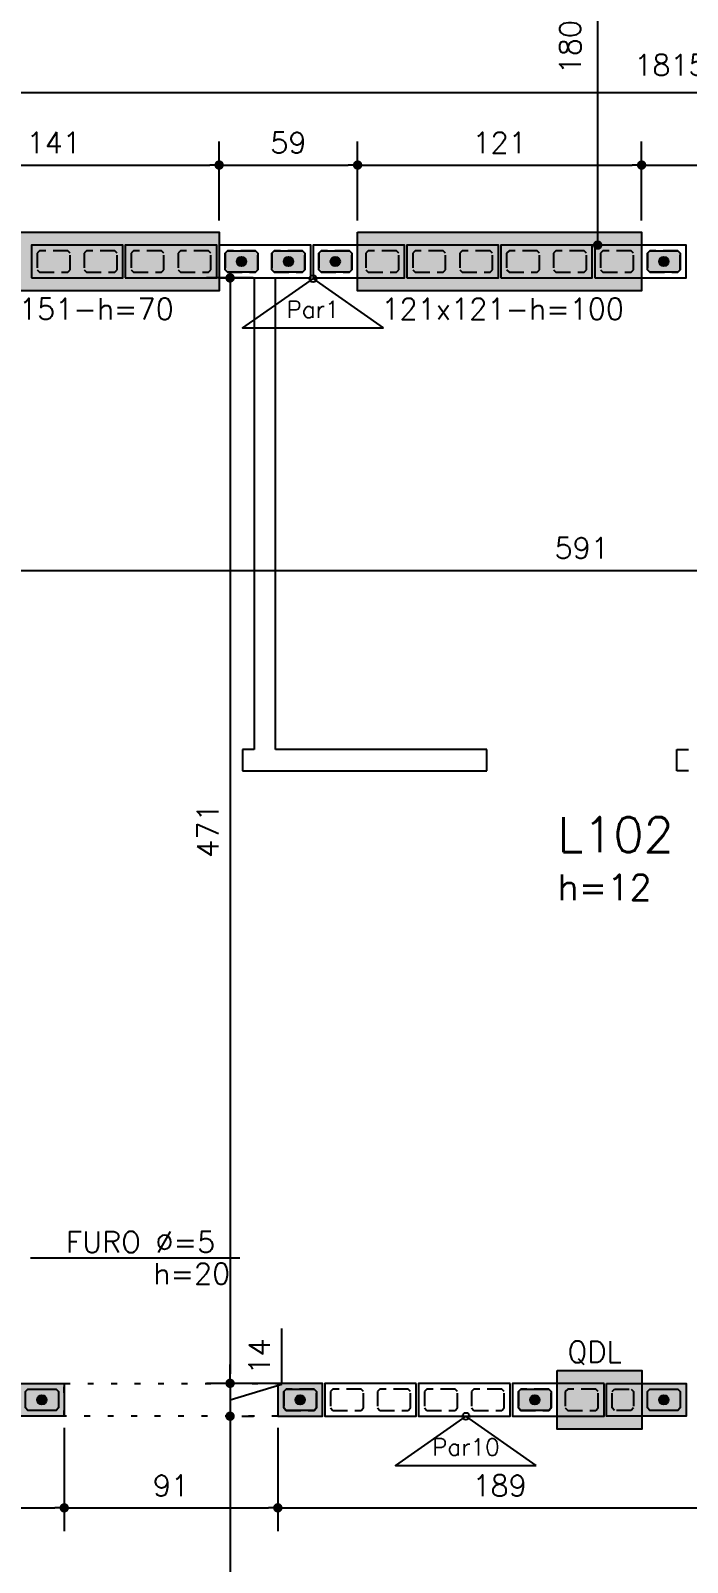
# Model space of a CAD drawing. Extents: x -14651 to 4579, y -10691 to -1290.
# Drawn here: x 1544 to 1824, y -9576 to -8923 of the extents above; entities that cross this region are included whole.
import ezdxf
from ezdxf.enums import TextEntityAlignment as Align

# ---------------------------------------------------------------- set-up
doc = ezdxf.new("R2010")
doc.units = 0
doc.header["$LTSCALE"] = 25
doc.linetypes.add('DASHED2', pattern=[0.375, 0.25, -0.125])
doc.linetypes.add('ESTILO_TQS_0002', pattern=[0.4, 0.1, -0.3])
for name, color, linetype in [('213', 252, 'Continuous'), ('241', 2, 'Continuous'), ('247', 50, 'Continuous'), ('248', 100, 'Continuous'), ('ABERTURAS', 53, 'Continuous'), ('ALVENARIA NÃO ESTRUTURAL', 242, 'Continuous'), ('Arranque', 14, 'Continuous'), ('COTA', 1, 'Continuous'), ('FERRO', 5, 'Continuous'), ('L-D', 2, 'Continuous'), ('L-N', 4, 'Continuous'), ('Linha_fina', 1, 'Continuous'), ('Pena_1', 1, 'Continuous'), ('Pena_2', 2, 'Continuous'), ('PORTA', 3, 'ESTILO_TQS_0002'), ('T1', 2, 'Continuous'), ('TJANELA', 2, 'Continuous')]:
    doc.layers.add(name, color=color, linetype=linetype)
doc.styles.add('COTA', font='romans.shx')
doc.styles.get("Standard").update_dxf_attribs({"font": 'romans.shx'})
doc.styles.add('Texto1', font='romans.shx', dxfattribs={"height": 9})
doc.dimstyles.new('forma', dxfattribs={"dimscale": 5, "dimtxt": 1.8, "dimasz": 0.8, "dimexe": 2, "dimexo": 1, "dimgap": 1, "dimtad": 1, "dimdec": 1, "dimzin": 9, "dimtxsty": 'COTA', "dimblk1": 'DOT', "dimblk2": 'DOT', "dimsah": 1, "dimcen": 0, "dimdle": 1, "dimclrd": 256, "dimclre": 256, "dimclrt": 2, "dimadec": 0, "dimazin": 0, "dimtfac": 1, "dimtdec": 0, "dimtmove": 0, "dimatfit": 3, "dimfxl": 1, "dimtolj": 1, "dimtzin": 0, "dimarcsym": 0})

# ---------------------------------------------------------------- blocks, each defined once
blk = doc.blocks.new('P4015', base_point=(5842102.11612, -8124149.02973))
blk.add_lwpolyline([(5842082.61612, -8124156.02973), (5842121.61612, -8124156.02973), (5842121.61612, -8124142.02973), (5842082.61612, -8124142.02973), (5842082.61612, -8124156.02973)])
at = {"color": 1, "linetype": 'DASHED2'}
for points in [[(5842085.11612, -8124152.52973), (5842086.11612, -8124153.52973), (5842098.11612, -8124153.52973), (5842099.11612, -8124152.52973), (5842099.11612, -8124145.52973), (5842098.11612, -8124144.52973), (5842086.11612, -8124144.52973), (5842085.11612, -8124145.52973), (5842085.11612, -8124152.52973)], [(5842105.11612, -8124152.52973), (5842106.11612, -8124153.52973), (5842118.11612, -8124153.52973), (5842119.11612, -8124152.52973), (5842119.11612, -8124145.52973), (5842118.11612, -8124144.52973), (5842106.11612, -8124144.52973), (5842105.11612, -8124145.52973), (5842105.11612, -8124152.52973)]]:
    blk.add_lwpolyline(points, dxfattribs=at)
blk = doc.blocks.new('P3515')
at = {"layer": '248'}
h = blk.add_hatch(color=100, dxfattribs=at)
h.paths.add_polyline_path([(17, 7), (-17, 7), (-17, -7), (17, -7)])
h.paths.add_polyline_path([(-5.5, -3.5), (-6.5, -4.5), (-13.5, -4.5), (-14.5, -3.5), (-14.5, 3.5), (-13.5, 4.5), (-6.5, 4.5), (-5.5, 3.5)], flags=16)
h.paths.add_polyline_path([(0.5, 3.5), (1.5, 4.5), (13.5, 4.5), (14.5, 3.5), (14.5, -3.5), (13.5, -4.5), (1.5, -4.5), (0.5, -3.5)], flags=16)
blk.add_lwpolyline([(-17, -7), (17, -7), (17, 7), (-17, 7), (-17, -7)])
at = {"color": 1, "linetype": 'DASHED2'}
for points in [[(-14.5, -3.5), (-13.5, -4.5), (-6.5, -4.5), (-5.5, -3.5), (-5.5, 3.5), (-6.5, 4.5), (-13.5, 4.5), (-14.5, 3.5), (-14.5, -3.5)], [(0.5, -3.5), (1.5, -4.5), (13.5, -4.5), (14.5, -3.5), (14.5, 3.5), (13.5, 4.5), (1.5, 4.5), (0.5, 3.5), (0.5, -3.5)]]:
    blk.add_lwpolyline(points, dxfattribs=at)
blk = doc.blocks.new('P2015')
at = {"layer": '247'}
h = blk.add_hatch(color=50, dxfattribs=at)
h.paths.add_polyline_path([(9.5, 7), (-9.5, 7), (-9.5, -7), (9.5, -7)])
h.paths.add_polyline_path([(6, -4.5), (-6, -4.5), (-7, -3.5), (-7, 3.5), (-6, 4.5), (6, 4.5), (7, 3.5), (7, -3.5)], flags=16)
blk.add_lwpolyline([(-9.5, -7), (9.5, -7), (9.5, 7), (-9.5, 7), (-9.5, -7)])
at = {"color": 1, "linetype": 'DASHED2'}
blk.add_lwpolyline([(-7, -3.5), (-6, -4.5), (6, -4.5), (7, -3.5), (7, 3.5), (6, 4.5), (-6, 4.5), (-7, 3.5), (-7, -3.5)], dxfattribs=at)
blk = doc.blocks.new('GR-1409')
at = {"layer": '213'}
h = blk.add_hatch(color=256, dxfattribs=at)
h.paths.add_polyline_path([(-6, 4.5), (-7, 3.5), (-7, -3.5), (-6, -4.5), (6, -4.5), (7, -3.5), (7, 3.5), (6, 4.5)])
h.paths.add_polyline_path([(-2, 0, 1), (2, 0, 1)], flags=16)
at = {"layer": 'Arranque'}
blk.add_hatch(color=256, dxfattribs=at).paths.add_polyline_path([(-2, 0, 1), (2, 0, 1)])
at = {"layer": '213'}
blk.add_lwpolyline([(-7, 3.5), (-6, 4.5), (6, 4.5), (7, 3.5), (7, -3.5), (6, -4.5), (-6, -4.5), (-7, -3.5), (-7, 3.5)], dxfattribs=at)
at = {"layer": 'FERRO', "linetype": 'Continuous'}
blk.add_circle((0, 0), 2, dxfattribs=at)
blk = doc.blocks.new('_IDNPAR_2')
at = {"color": 3}
blk.add_lwpolyline([(1, -0.7), (0, 0), (-1, -0.7)], close=True, dxfattribs=at)
blk.add_circle((0, 0), 0.05, dxfattribs=at)
at = {"layer": '247', "color": 2, "style": 'COTA', "flags": 8}
blk.add_attdef('ID', text='', height=0.24, dxfattribs=at).set_placement((0, -0.438), align=Align.MIDDLE_CENTER)
blk = doc.blocks.new('_Dot')
at = {"color": 0, "linetype": 'ByBlock', "lineweight": -2}
blk.add_line((-0.5, 0), (-1, 0), dxfattribs=at)
at = {"color": 0, "linetype": 'ByBlock', "const_width": 0.5}
blk.add_lwpolyline([(-0.25, 0, 1), (0.25, 0, 1)], format="xyb", close=True, dxfattribs=at)
blk = doc.blocks.new('*D150')
at = {"layer": 'COTA', "lineweight": -2, "transparency": 16777216}
for p, q in [((1483.52, -9004.1), (1483.52, -8970.5)), ((1624.52, -9004.1), (1624.52, -8970.5)), ((1487.52, -8980.5), (1620.52, -8980.5))]:
    blk.add_line(p, q, dxfattribs=at)
at = {"layer": 'Defpoints', "color": 0, "transparency": 16777216}
for p in [(1624.52, -8980.5), (1483.52, -9009.1), (1624.52, -9009.1)]:
    blk.add_point(p, dxfattribs=at)
at = {"layer": 'COTA', "lineweight": -2, "transparency": 16777216, "xscale": 4, "yscale": 4, "zscale": 4, "rotation": 180}
blk.add_blockref('_Dot', (1483.52, -8980.5), dxfattribs=at)
at = {"layer": 'COTA', "lineweight": -2, "transparency": 16777216, "xscale": 4, "yscale": 4, "zscale": 4}
blk.add_blockref('_Dot', (1624.52, -8980.5), dxfattribs=at)
at = {"layer": 'COTA', "color": 2, "transparency": 16777216, "insert": (1554.02, -8971), "char_height": 9, "attachment_point": 5, "style": 'COTA'}
blk.add_mtext('\\A1;141 ', dxfattribs=at)
blk = doc.blocks.new('*D151')
at = {"layer": 'COTA', "lineweight": -2, "transparency": 16777216}
for p, q in [((1624.52, -9004.1), (1624.52, -8970.5)), ((1683.52, -9004.1), (1683.52, -8970.5)), ((1628.52, -8980.5), (1679.52, -8980.5))]:
    blk.add_line(p, q, dxfattribs=at)
at = {"layer": 'Defpoints', "color": 0, "transparency": 16777216}
for p in [(1683.52, -8980.5), (1624.52, -9009.1), (1683.52, -9009.1)]:
    blk.add_point(p, dxfattribs=at)
at = {"layer": 'COTA', "lineweight": -2, "transparency": 16777216, "xscale": 4, "yscale": 4, "zscale": 4, "rotation": 180}
blk.add_blockref('_Dot', (1624.52, -8980.5), dxfattribs=at)
at = {"layer": 'COTA', "lineweight": -2, "transparency": 16777216, "xscale": 4, "yscale": 4, "zscale": 4}
blk.add_blockref('_Dot', (1683.52, -8980.5), dxfattribs=at)
at = {"layer": 'COTA', "color": 2, "transparency": 16777216, "insert": (1654.02, -8971), "char_height": 9, "attachment_point": 5, "style": 'COTA'}
blk.add_mtext('\\A1;59 ', dxfattribs=at)
blk = doc.blocks.new('*D152')
at = {"layer": 'COTA', "lineweight": -2, "transparency": 16777216}
for p, q in [((1683.52, -9004.1), (1683.52, -8970.5)), ((1804.52, -9004.1), (1804.52, -8970.5)), ((1687.52, -8980.5), (1800.52, -8980.5))]:
    blk.add_line(p, q, dxfattribs=at)
at = {"layer": 'Defpoints', "color": 0, "transparency": 16777216}
for p in [(1804.52, -8980.5), (1683.52, -9009.1), (1804.52, -9009.1)]:
    blk.add_point(p, dxfattribs=at)
at = {"layer": 'COTA', "lineweight": -2, "transparency": 16777216, "xscale": 4, "yscale": 4, "zscale": 4, "rotation": 180}
blk.add_blockref('_Dot', (1683.52, -8980.5), dxfattribs=at)
at = {"layer": 'COTA', "lineweight": -2, "transparency": 16777216, "xscale": 4, "yscale": 4, "zscale": 4}
blk.add_blockref('_Dot', (1804.52, -8980.5), dxfattribs=at)
at = {"layer": 'COTA', "color": 2, "transparency": 16777216, "insert": (1744.02, -8971), "char_height": 9, "attachment_point": 5, "style": 'COTA'}
blk.add_mtext('\\A1;121 ', dxfattribs=at)
blk = doc.blocks.new('*D153')
at = {"layer": 'COTA', "lineweight": -2, "transparency": 16777216}
for p, q in [((1804.52, -9004.1), (1804.52, -8970.5)), ((1898.52, -9004.1), (1898.52, -8970.5)), ((1808.52, -8980.5), (1894.52, -8980.5))]:
    blk.add_line(p, q, dxfattribs=at)
at = {"layer": 'Defpoints', "color": 0, "transparency": 16777216}
for p in [(1898.52, -8980.5), (1804.52, -9009.1), (1898.52, -9009.1)]:
    blk.add_point(p, dxfattribs=at)
at = {"layer": 'COTA', "lineweight": -2, "transparency": 16777216, "xscale": 4, "yscale": 4, "zscale": 4, "rotation": 180}
blk.add_blockref('_Dot', (1804.52, -8980.5), dxfattribs=at)
at = {"layer": 'COTA', "lineweight": -2, "transparency": 16777216, "xscale": 4, "yscale": 4, "zscale": 4}
blk.add_blockref('_Dot', (1898.52, -8980.5), dxfattribs=at)
at = {"layer": 'COTA', "color": 2, "transparency": 16777216, "insert": (1851.52, -8971), "char_height": 9, "attachment_point": 5, "style": 'COTA'}
blk.add_mtext('\\A1;94 ', dxfattribs=at)
blk = doc.blocks.new('*D165')
at = {"layer": 'COTA', "lineweight": -2, "transparency": 16777216}
for p, q in [((1824.52, -8834.35), (1775.8, -8834.35)), ((1785.8, -9010.6), (1785.8, -8838.35)), ((1812.56, -9014.6), (1775.8, -9014.6))]:
    blk.add_line(p, q, dxfattribs=at)
at = {"layer": 'Defpoints', "color": 0, "transparency": 16777216}
for p in [(1785.8, -8834.35), (1829.52, -8834.35), (1817.56, -9014.6)]:
    blk.add_point(p, dxfattribs=at)
at = {"layer": 'COTA', "lineweight": -2, "transparency": 16777216, "xscale": 4, "yscale": 4, "zscale": 4}
for p, rotation in [((1785.8, -8834.35), 90), ((1785.8, -9014.6), 270)]:
    blk.add_blockref('_Dot', p, dxfattribs=dict(at, rotation=rotation))
at = {"layer": 'COTA', "color": 2, "transparency": 16777216, "insert": (1775.44, -8924.47), "char_height": 9, "attachment_point": 5, "rotation": 90, "style": 'COTA'}
blk.add_mtext('\\A1;180,2 ', dxfattribs=at)
blk = doc.blocks.new('*D180')
at = {"layer": 'COTA', "lineweight": -2, "transparency": 16777216}
for p, q in [((1639.02, -9028.6), (1619.18, -9028.6)), ((1629.18, -9032.6), (1629.18, -9495.6)), ((1654.02, -9499.6), (1619.18, -9499.6))]:
    blk.add_line(p, q, dxfattribs=at)
at = {"layer": 'Defpoints', "color": 0, "transparency": 16777216}
for p in [(1644.02, -9028.6), (1629.18, -9499.6), (1659.02, -9499.6)]:
    blk.add_point(p, dxfattribs=at)
at = {"layer": 'COTA', "lineweight": -2, "transparency": 16777216, "xscale": 4, "yscale": 4, "zscale": 4}
for p, rotation in [((1629.18, -9028.6), 90), ((1629.18, -9499.6), 270)]:
    blk.add_blockref('_Dot', p, dxfattribs=dict(at, rotation=rotation))
at = {"layer": 'COTA', "color": 2, "transparency": 16777216, "insert": (1619.68, -9264.1), "char_height": 9, "attachment_point": 5, "rotation": 90, "style": 'COTA'}
blk.add_mtext('\\A1;471 ', dxfattribs=at)
blk = doc.blocks.new('*D181')
at = {"layer": 'COTA', "lineweight": -2, "transparency": 16777216}
for p, q in [((1651.18, -9500), (1651.18, -9476.28)), ((1629.18, -9495.6), (1629.18, -9491.6)), ((1654.02, -9499.6), (1619.18, -9499.6)), ((1629.18, -9499.6), (1629.18, -9513.6)), ((1629.18, -9499.6), (1629.18, -9513.6)), ((1629.18, -9506.6), (1651.18, -9500)), ((1634.18, -9513.6), (1639.18, -9513.6)), ((1629.18, -9517.6), (1629.18, -9521.6))]:
    blk.add_line(p, q, dxfattribs=at)
at = {"layer": 'Defpoints', "color": 0, "transparency": 16777216}
for p in [(1659.02, -9499.6), (1629.18, -9513.6), (1629.18, -9513.6)]:
    blk.add_point(p, dxfattribs=at)
at = {"layer": 'COTA', "lineweight": -2, "transparency": 16777216, "xscale": 4, "yscale": 4, "zscale": 4}
for p, rotation in [((1629.18, -9499.6), 270), ((1629.18, -9513.6), 90)]:
    blk.add_blockref('_Dot', p, dxfattribs=dict(at, rotation=rotation))
at = {"layer": 'COTA', "color": 2, "transparency": 16777216, "insert": (1641.68, -9488.14), "char_height": 9, "attachment_point": 5, "rotation": 90, "style": 'COTA'}
blk.add_mtext('\\A1;14 ', dxfattribs=at)
blk = doc.blocks.new('*D182')
at = {"layer": 'COTA', "lineweight": -2, "transparency": 16777216}
for p, q in [((1634.18, -9513.6), (1639.18, -9513.6)), ((1629.18, -9517.6), (1629.18, -9660.6)), ((1634.18, -9664.6), (1639.18, -9664.6))]:
    blk.add_line(p, q, dxfattribs=at)
at = {"layer": 'Defpoints', "color": 0, "transparency": 16777216}
for p in [(1629.18, -9513.6), (1629.18, -9664.6), (1629.18, -9664.6)]:
    blk.add_point(p, dxfattribs=at)
at = {"layer": 'COTA', "lineweight": -2, "transparency": 16777216, "xscale": 4, "yscale": 4, "zscale": 4}
for p, rotation in [((1629.18, -9513.6), 90), ((1629.18, -9664.6), 270)]:
    blk.add_blockref('_Dot', p, dxfattribs=dict(at, rotation=rotation))
at = {"layer": 'COTA', "color": 2, "transparency": 16777216, "insert": (1619.68, -9589.1), "char_height": 9, "attachment_point": 5, "rotation": 90, "style": 'COTA'}
blk.add_mtext('\\A1;151 ', dxfattribs=at)
blk = doc.blocks.new('*D215')
at = {"layer": 'COTA', "lineweight": -2, "transparency": 16777216}
for p, q in [((1483.52, -9150.06), (1483.52, -9143.19)), ((2074.52, -9156.66), (2074.52, -9143.19)), ((1487.52, -9153.19), (2070.52, -9153.19))]:
    blk.add_line(p, q, dxfattribs=at)
at = {"layer": 'Defpoints', "color": 0, "transparency": 16777216}
for p in [(1483.52, -9155.06), (2074.52, -9153.19), (2074.52, -9161.66)]:
    blk.add_point(p, dxfattribs=at)
at = {"layer": 'COTA', "lineweight": -2, "transparency": 16777216, "xscale": 4, "yscale": 4, "zscale": 4, "rotation": 180}
blk.add_blockref('_Dot', (1483.52, -9153.19), dxfattribs=at)
at = {"layer": 'COTA', "lineweight": -2, "transparency": 16777216, "xscale": 4, "yscale": 4, "zscale": 4}
blk.add_blockref('_Dot', (2074.52, -9153.19), dxfattribs=at)
at = {"layer": 'COTA', "color": 2, "transparency": 16777216, "insert": (1779.02, -9143.69), "char_height": 9, "attachment_point": 5, "style": 'COTA'}
blk.add_mtext('\\A1;591 ', dxfattribs=at)
blk = doc.blocks.new('*D249')
at = {"layer": 'COTA', "lineweight": -2, "transparency": 16777216}
for p, q in [((1464.52, -9518.6), (1464.52, -9562.65)), ((1558.52, -9518.6), (1558.52, -9562.65)), ((1468.52, -9552.65), (1554.52, -9552.65))]:
    blk.add_line(p, q, dxfattribs=at)
at = {"layer": 'Defpoints', "color": 0, "transparency": 16777216}
for p in [(1464.52, -9513.6), (1558.52, -9513.6), (1558.52, -9552.65)]:
    blk.add_point(p, dxfattribs=at)
at = {"layer": 'COTA', "lineweight": -2, "transparency": 16777216, "xscale": 4, "yscale": 4, "zscale": 4, "rotation": 180}
blk.add_blockref('_Dot', (1464.52, -9552.65), dxfattribs=at)
at = {"layer": 'COTA', "lineweight": -2, "transparency": 16777216, "xscale": 4, "yscale": 4, "zscale": 4}
blk.add_blockref('_Dot', (1558.52, -9552.65), dxfattribs=at)
at = {"layer": 'COTA', "color": 2, "transparency": 16777216, "insert": (1511.52, -9543.15), "char_height": 9, "attachment_point": 5, "style": 'COTA'}
blk.add_mtext('\\A1;94 ', dxfattribs=at)
blk = doc.blocks.new('*D250')
at = {"layer": 'COTA', "lineweight": -2, "transparency": 16777216}
for p, q in [((1558.52, -9518.6), (1558.52, -9562.65)), ((1649.52, -9518.6), (1649.52, -9562.65)), ((1562.52, -9552.65), (1645.52, -9552.65))]:
    blk.add_line(p, q, dxfattribs=at)
at = {"layer": 'Defpoints', "color": 0, "transparency": 16777216}
for p in [(1558.52, -9513.6), (1649.52, -9513.6), (1649.52, -9552.65)]:
    blk.add_point(p, dxfattribs=at)
at = {"layer": 'COTA', "lineweight": -2, "transparency": 16777216, "xscale": 4, "yscale": 4, "zscale": 4, "rotation": 180}
blk.add_blockref('_Dot', (1558.52, -9552.65), dxfattribs=at)
at = {"layer": 'COTA', "lineweight": -2, "transparency": 16777216, "xscale": 4, "yscale": 4, "zscale": 4}
blk.add_blockref('_Dot', (1649.52, -9552.65), dxfattribs=at)
at = {"layer": 'COTA', "color": 2, "transparency": 16777216, "insert": (1604.02, -9543.15), "char_height": 9, "attachment_point": 5, "style": 'COTA'}
blk.add_mtext('\\A1;91 ', dxfattribs=at)
blk = doc.blocks.new('*D251')
at = {"layer": 'COTA', "lineweight": -2, "transparency": 16777216}
for p, q in [((1649.52, -9518.6), (1649.52, -9562.65)), ((1838.52, -9518.6), (1838.52, -9562.65)), ((1653.52, -9552.65), (1834.52, -9552.65))]:
    blk.add_line(p, q, dxfattribs=at)
at = {"layer": 'Defpoints', "color": 0, "transparency": 16777216}
for p in [(1649.52, -9513.6), (1838.52, -9513.6), (1838.52, -9552.65)]:
    blk.add_point(p, dxfattribs=at)
at = {"layer": 'COTA', "lineweight": -2, "transparency": 16777216, "xscale": 4, "yscale": 4, "zscale": 4, "rotation": 180}
blk.add_blockref('_Dot', (1649.52, -9552.65), dxfattribs=at)
at = {"layer": 'COTA', "lineweight": -2, "transparency": 16777216, "xscale": 4, "yscale": 4, "zscale": 4}
blk.add_blockref('_Dot', (1838.52, -9552.65), dxfattribs=at)
at = {"layer": 'COTA', "color": 2, "transparency": 16777216, "insert": (1744.02, -9543.15), "char_height": 9, "attachment_point": 5, "style": 'COTA'}
blk.add_mtext('\\A1;189 ', dxfattribs=at)
blk = doc.blocks.new('*D264')
at = {"layer": 'COTA', "lineweight": -2, "transparency": 16777216}
for p, q in [((873.52, -8963.53), (873.52, -8939.65)), ((2689.02, -8963.53), (2689.02, -8939.65)), ((877.52, -8949.65), (2685.02, -8949.65))]:
    blk.add_line(p, q, dxfattribs=at)
at = {"layer": 'Defpoints', "color": 0, "transparency": 16777216}
for p in [(2689.02, -8949.65), (873.52, -8968.53), (2689.02, -8968.53)]:
    blk.add_point(p, dxfattribs=at)
at = {"layer": 'COTA', "lineweight": -2, "transparency": 16777216, "xscale": 4, "yscale": 4, "zscale": 4, "rotation": 180}
blk.add_blockref('_Dot', (873.52, -8949.65), dxfattribs=at)
at = {"layer": 'COTA', "lineweight": -2, "transparency": 16777216, "xscale": 4, "yscale": 4, "zscale": 4}
blk.add_blockref('_Dot', (2689.02, -8949.65), dxfattribs=at)
at = {"layer": 'COTA', "color": 2, "transparency": 16777216, "insert": (1822.57, -8939.29), "char_height": 9, "attachment_point": 5, "style": 'COTA'}
blk.add_mtext('\\A1;1815,5 ', dxfattribs=at)
blk = doc.blocks.new('layout-inferior 1')
at = {"layer": 'ALVENARIA NÃO ESTRUTURAL'}
for p, q in [((29289.19, -9028.6), (29289.19, -9229.6)), ((29298.19, -9229.6), (29298.19, -9028.6)), ((29289.19, -9229.6), (29284.19, -9229.6)), ((29284.19, -9229.6), (29284.19, -9238.6)), ((29388.19, -9229.6), (29298.19, -9229.6)), ((29388.19, -9238.6), (29388.19, -9229.6)), ((29469.19, -9238.6), (29469.19, -9229.6)), ((29469.19, -9229.6), (29474.19, -9229.6)), ((29284.19, -9238.6), (29388.19, -9238.6)), ((29474.19, -9238.6), (29469.19, -9238.6))]:
    blk.add_line(p, q, dxfattribs=at)
blk = doc.blocks.new('grautes-inferior 1')
at = {"layer": 'Linha_fina'}
blk.add_line((1544.2, -9446.18), (1633.33, -9446.18), dxfattribs=at)
at = {"layer": 'T1', "style": 'Texto1'}
for s, p in [('FURO Ø=5', (1559.2, -9443.91)), ('h=20', (1596.46, -9457.39))]:
    blk.add_text(s, height=9, dxfattribs=at).set_placement(p)

msp = doc.modelspace()

# ---------------------------------------------------------------- hatches: boundary and pattern name
at = {"layer": 'ABERTURAS', "transparency": 33554457}
for points in [[(1483.52, -9009.1), (1624.52, -9009.1), (1624.52, -9034.1), (1483.52, -9034.1)], [(1683.52, -9009.1), (1804.52, -9009.1), (1804.52, -9034.1), (1683.52, -9034.1)], [(1768.56, -9494.1), (1804.56, -9494.1), (1804.56, -9519.1), (1768.56, -9519.1)]]:
    msp.add_hatch(color=256, dxfattribs=at).paths.add_polyline_path(points)

# ---------------------------------------------------------------- linework, layer by layer
at = {"layer": 'ABERTURAS'}
for points in [[(1483.52, -9009.1), (1624.52, -9009.1), (1624.52, -9034.1), (1483.52, -9034.1)], [(1683.52, -9009.1), (1804.52, -9009.1), (1804.52, -9034.1), (1683.52, -9034.1)], [(1768.56, -9494.1), (1804.56, -9494.1), (1804.56, -9519.1), (1768.56, -9519.1)]]:
    msp.add_lwpolyline(points, close=True, dxfattribs=at)
at = {"layer": 'PORTA'}
msp.add_lwpolyline([(1558.52, -9499.6), (1649.52, -9499.6), (1649.52, -9513.6), (1558.52, -9513.6)], close=True, dxfattribs=at)

# ---------------------------------------------------------------- block references
for p in [(1634.02, -9021.6), (1654.02, -9021.6), (1674.02, -9021.6), (1814.02, -9021.6), (1549.02, -9506.6), (1659.02, -9506.6), (1759.02, -9506.6), (1814.02, -9506.6)]:
    msp.add_blockref('GR-1409', p)
at = {"layer": '241'}
for name, p in [('P4015', (1564.02, -9021.6)), ('P4015', (1604.02, -9021.6)), ('P4015', (1644.02, -9021.6)), ('P4015', (1684.02, -9021.6)), ('P4015', (1724.02, -9021.6)), ('P4015', (1764.02, -9021.6)), ('P4015', (1804.02, -9021.6)), ('P2015', (1659.02, -9506.6))]:
    msp.add_blockref(name, p, dxfattribs=at)
at = {"layer": '241', "xscale": -1, "rotation": 180}
for p in [(1541.52, -9506.6), (1806.52, -9506.6)]:
    msp.add_blockref('P3515', p, dxfattribs=at)
at = {"layer": '241', "rotation": 180}
for p in [(1689.02, -9506.6), (1729.02, -9506.6), (1769.02, -9506.6)]:
    msp.add_blockref('P4015', p, dxfattribs=at)
at = {"layer": '247', "linetype": 'Continuous', "xscale": 30, "yscale": 30, "zscale": 30}
for p, values in [((1664.52, -9028.9), {'ID': 'Par1'}), ((1729.66, -9513.6), {'ID': 'Par10'})]:
    msp.add_blockref('_IDNPAR_2', p, dxfattribs=at).add_auto_attribs(values)
at = {"layer": 'Pena_1'}
msp.add_blockref('grautes-inferior 1', (0, 0), dxfattribs=at)
at = {"layer": 'Pena_2'}
msp.add_blockref('layout-inferior 1', (-27649.68, 0), dxfattribs=at)

# ---------------------------------------------------------------- texts
at = {"layer": 'L-D'}
msp.add_text('h=12', height=11, dxfattribs=at).set_placement((1768.71, -9293.73))
at = {"layer": 'L-N'}
msp.add_text('L102', height=15, dxfattribs=at).set_placement((1768.71, -9273.33))
at = {"layer": 'TJANELA', "style": 'Texto1'}
for s, p in [('141x151-h=70', (1557.35, -9046.29)), ('121x121-h=100', (1745.33, -9046.29)), ('QDL', (1784.5, -9490.66))]:
    msp.add_text(s, height=9, dxfattribs=at).set_placement(p, align=Align.CENTER)

# ---------------------------------------------------------------- dimensions: what is measured, and where the dimension line sits
at = {"layer": 'COTA'}
for base, p1, p2, override, picture, middle in [((1785.8021, -8834.3507), (1817.5631, -9014.5974), (1829.5219, -8834.3507), {"dimpost": ' '}, '*D165', (1775.445, -8924.4741)), ((1629.18, -9499.6), (1644.02, -9028.6), (1659.02, -9499.6), {"dimpost": ' '}, '*D180', (1619.68, -9264.1)), ((1629.18, -9513.6), (1659.02, -9499.6), (1629.18, -9513.6), {"dimpost": ' ', "dimtmove": 1}, '*D181', (1641.68, -9495)), ((1629.18, -9664.6), (1629.18, -9513.6), (1629.18, -9664.6), {"dimpost": ' ', "dimtmove": 1}, '*D182', (1619.68, -9589.1))]:
    dim = msp.add_linear_dim(base=base, p1=p1, p2=p2, angle=90, dimstyle='forma', override=override, dxfattribs=at)
    dim.commit()
    dim.dimension.update_dxf_attribs({"geometry": picture, "text_midpoint": middle})
dim = msp.add_linear_dim(base=(2689.02, -8949.65), p1=(873.52, -8968.53), p2=(2689.02, -8968.53), dimstyle='forma', override={"dimpost": ' '}, dxfattribs=at)
dim.commit()
dim.dimension.update_dxf_attribs({"geometry": '*D264', "text_midpoint": (1822.57, -8949.65), "dimtype": 128})
for base, p1, p2, picture, middle in [((1624.52, -8980.5), (1483.52, -9009.1), (1624.52, -9009.1), '*D150', (1554.02, -8971)), ((1683.52, -8980.5), (1624.52, -9009.1), (1683.52, -9009.1), '*D151', (1654.02, -8971)), ((1804.52, -8980.5), (1683.52, -9009.1), (1804.52, -9009.1), '*D152', (1744.02, -8971)), ((1898.52, -8980.5), (1804.52, -9009.1), (1898.52, -9009.1), '*D153', (1851.52, -8971)), ((2074.52, -9153.19), (1483.52, -9155.06), (2074.52, -9161.66), '*D215', (1779.02, -9143.69)), ((1558.52, -9552.65), (1464.52, -9513.6), (1558.52, -9513.6), '*D249', (1511.52, -9543.15)), ((1649.52, -9552.65), (1558.52, -9513.6), (1649.52, -9513.6), '*D250', (1604.02, -9543.15)), ((1838.52, -9552.65), (1649.52, -9513.6), (1838.52, -9513.6), '*D251', (1744.02, -9543.15))]:
    dim = msp.add_linear_dim(base=base, p1=p1, p2=p2, dimstyle='forma', override={"dimpost": ' ', "dimtmove": 1}, dxfattribs=at)
    dim.commit()
    dim.dimension.update_dxf_attribs({"geometry": picture, "text_midpoint": middle})

doc.saveas('drawing.dxf')
